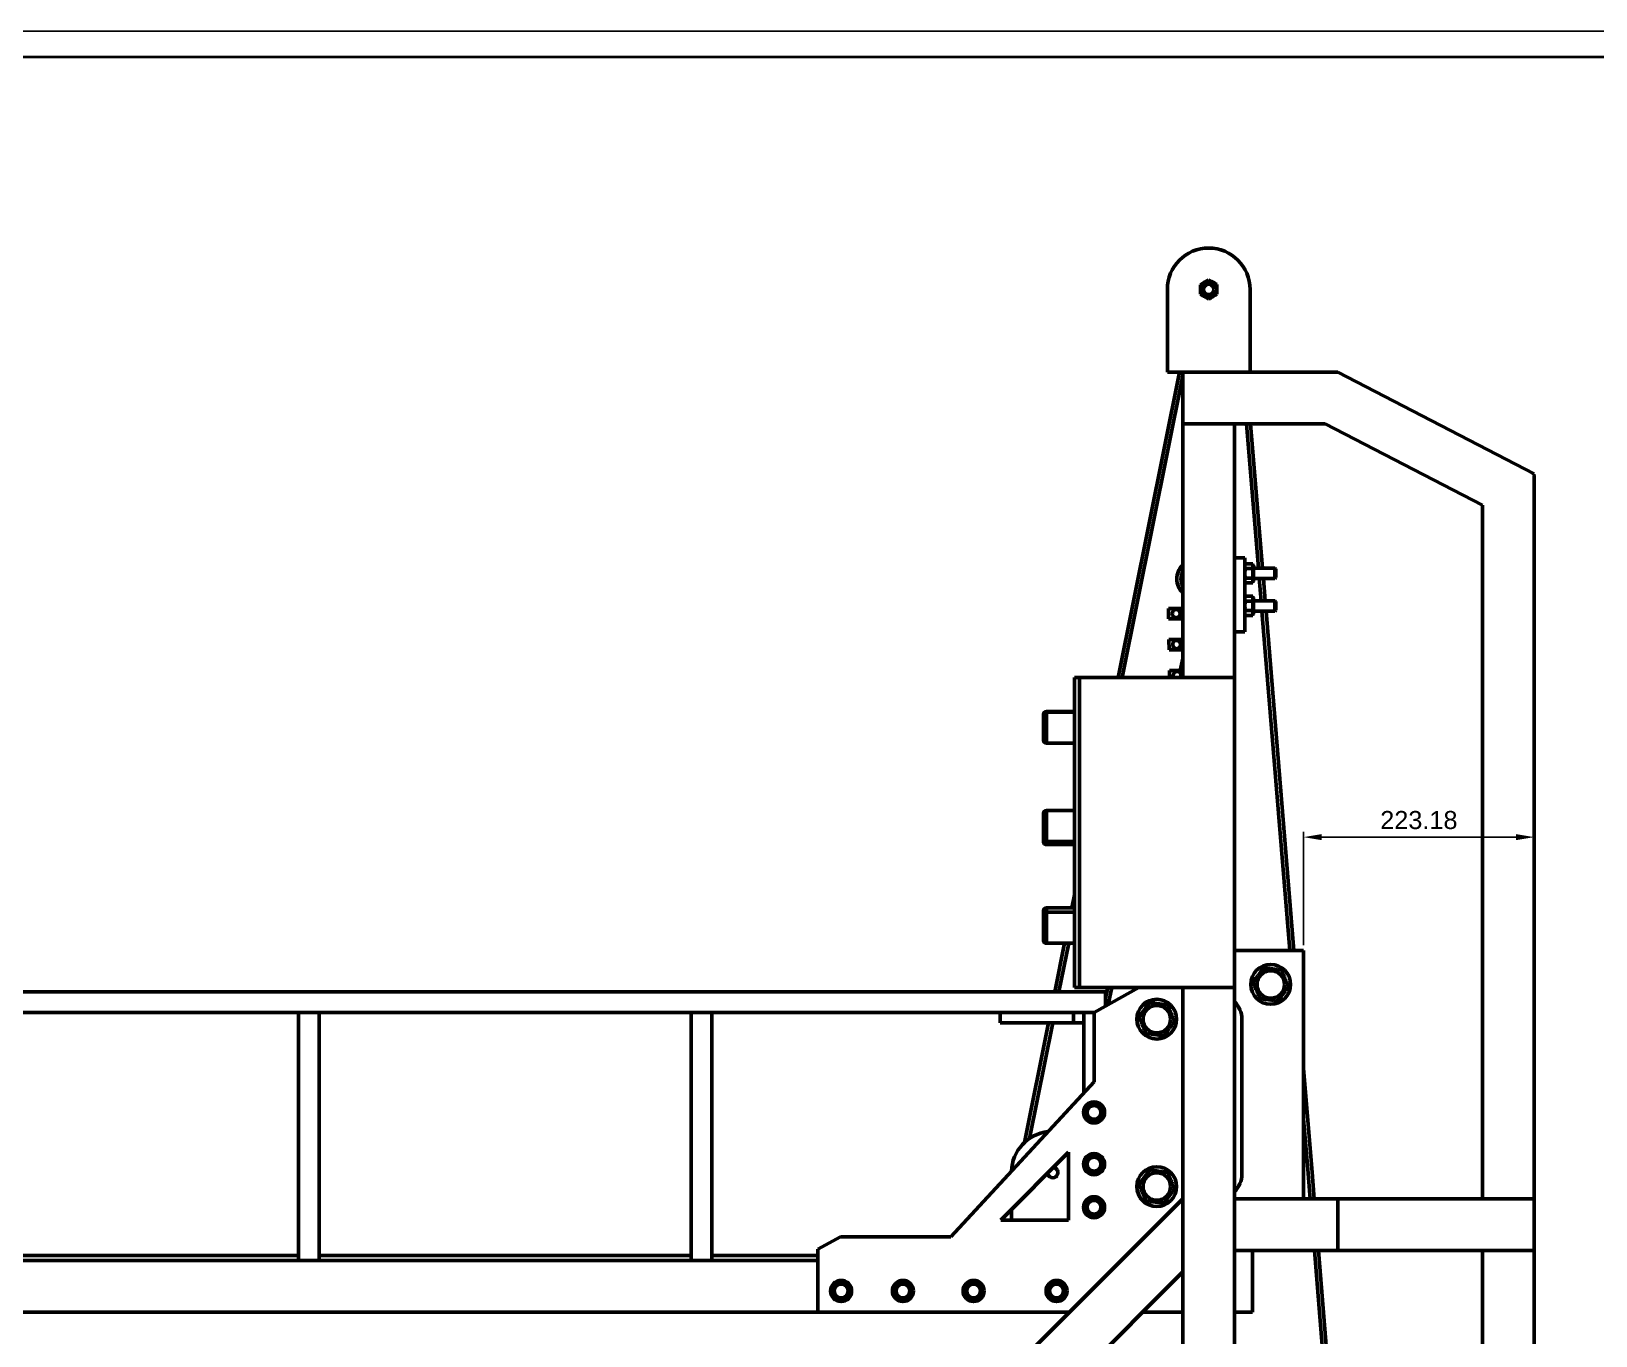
# Model space of a CAD drawing. Header units: millimetres. Extents: x 2779 to 3968, y 1146 to 2140.
# Drawn here: x 3081.4 to 3384.2, y 1888.1 to 2140.5 of the extents above; entities that cross this region are included whole.
import ezdxf

# ---------------------------------------------------------------- set-up
doc = ezdxf.new("R2010")
doc.units = ezdxf.units.MM
for name, color, linetype, lineweight in [('KHUNG MANH', 2, 'Continuous', 35), ('Net Dam', 7, 'Continuous', 50), ('Net Nhat', 2, 'Continuous', 25)]:
    doc.layers.add(name, color=color, linetype=linetype, lineweight=lineweight)
doc.styles.get("Standard").update_dxf_attribs({"font": 'arial.ttf'})
doc.dimstyles.new('AM_ISO', dxfattribs={"dimtxt": 3.5, "dimasz": 3.5, "dimexe": 1, "dimexo": 1, "dimgap": 1.5, "dimtad": 1, "dimdsep": 46, "dimtxsty": 'Standard', "dimcen": 0, "dimclrd": 256, "dimclre": 256, "dimclrt": 2, "dimadec": 0, "dimazin": 2, "dimtp": 0.1, "dimtm": 0.1, "dimtfac": 0.71, "dimtdec": 3, "dimtmove": 0, "dimatfit": 3, "dimfxl": 1, "dimlwd": -1, "dimlwe": -1, "dimarcsym": 1})

# ---------------------------------------------------------------- blocks, each defined once
blk = doc.blocks.new('*D8')
at = {"layer": 'Defpoints', "color": 0, "transparency": 16777216}
for p in [(3372.26, 1984.54), (3327.62, 1962.61), (3372.26, 1962.61)]:
    blk.add_point(p, dxfattribs=at)
at = {"layer": 'Net Nhat', "linetype": 'ByBlock', "transparency": 16777216}
for p, q in [((3327.62, 1963.61), (3327.62, 1985.54)), ((3331.12, 1984.54), (3368.76, 1984.54)), ((3372.26, 1963.61), (3372.26, 1985.54))]:
    blk.add_line(p, q, dxfattribs=at)
at = {"layer": 'Net Nhat', "transparency": 16777216}
for points in [[(3331.12, 1985.12), (3331.12, 1983.96), (3327.62, 1984.54)], [(3368.76, 1985.12), (3368.76, 1983.96), (3372.26, 1984.54)]]:
    blk.add_solid(points, dxfattribs=at)
at = {"layer": 'Net Nhat', "color": 2, "transparency": 16777216, "insert": (3349.94, 1987.83), "char_height": 3.5, "attachment_point": 5}
blk.add_mtext('223.18', dxfattribs=at)

msp = doc.modelspace()

# ---------------------------------------------------------------- linework, layer by layer
msp.add_lwpolyline([(2778.5945, 1299.4897), (3967.5945, 1299.4897), (3967.5945, 2140.4897), (2778.5945, 2140.4897)], close=True)
at = {"layer": 'KHUNG MANH'}
msp.add_lwpolyline([(2783.5945, 1304.4897), (3962.5945, 1304.4897), (3962.5945, 2135.4897), (2783.5945, 2135.4897)], close=True, dxfattribs=at)
at = {"layer": 'Net Dam'}
for p, q in [((3301.2586, 2074.5399), (3301.2586, 2090.5399)), ((3317.2587, 2090.5399), (3317.2587, 2074.5399)), ((3303.596, 2074.5399), (3291.711, 2015.4174)), ((3304.2587, 2074.5399), (3301.2586, 2074.5399)), ((3314.2587, 2074.5399), (3304.2587, 2074.5399)), ((3304.2587, 2074.5399), (3304.2587, 2064.5398)), ((3304.2587, 2074.5399), (3304.2587, 2015.4174)), ((3314.2587, 2074.5399), (3334.2587, 2074.5399)), ((3334.2587, 2074.5399), (3372.2587, 2054.8462)), ((3292.511, 2015.4174), (3304.2587, 2073.8571)), ((3304.2587, 2064.5398), (3314.2587, 2064.5398)), ((3314.2587, 2064.5398), (3331.8214, 2064.5398)), ((3314.2587, 2064.5398), (3314.2587, 2015.4174)), ((3316.5825, 2064.5398), (3318.8756, 2036.6001)), ((3319.6756, 2036.6001), (3317.3825, 2064.5398)), ((3331.8214, 2064.5398), (3362.2587, 2048.7656)), ((3372.0999, 2054.5399), (3372.2587, 2054.8462)), ((3372.0999, 2054.5399), (3372.2587, 2054.5399)), ((3372.2587, 2054.5399), (3372.2587, 1914.5399)), ((3362.2587, 2048.7656), (3362.2587, 1914.5399)), ((3304.2587, 2037.9701), (3304.2385, 2037.833)), ((3304.2587, 2037.833), (3304.2385, 2037.833)), ((3304.2385, 2037.833), (3304.2587, 2037.6957)), ((3314.2587, 2038.6043), (3316.2587, 2038.6043)), ((3316.2587, 2024.2848), (3316.2587, 2038.6043)), ((3316.4016, 2037.4477), (3316.2587, 2037.2002)), ((3317.8187, 2037.4477), (3316.4016, 2037.4477)), ((3317.8187, 2036.5239), (3316.4016, 2036.5239)), ((3317.8187, 2036.9858), (3317.8187, 2037.4477)), ((3317.9386, 2037.2002), (3317.8187, 2037.2002)), ((3317.8187, 2036.5239), (3317.8187, 2036.9858)), ((3317.8187, 2036.5239), (3317.8187, 2035.6001)), ((3317.8187, 2035.6001), (3317.8187, 2034.6764)), ((3317.9386, 2034.0001), (3317.9386, 2037.2002)), ((3322.093, 2036.6001), (3317.9386, 2036.6001)), ((3322.2587, 2036.4346), (3322.093, 2036.6001)), ((3322.093, 2035.6001), (3322.093, 2036.6001)), ((3322.093, 2034.6002), (3322.093, 2035.6001)), ((3322.093, 2034.6002), (3322.2587, 2034.7658)), ((3322.2587, 2035.6001), (3322.2587, 2036.4346)), ((3322.2587, 2034.7658), (3322.2587, 2035.6001)), ((3316.2587, 2034.0001), (3316.4016, 2033.7527)), ((3317.8187, 2034.6764), (3316.4016, 2034.6764)), ((3317.8187, 2033.7527), (3316.4016, 2033.7527)), ((3317.8187, 2034.2145), (3317.8187, 2034.6764)), ((3317.8187, 2033.7527), (3317.8187, 2034.2145)), ((3317.8187, 2034.0001), (3317.9386, 2034.0001)), ((3317.9386, 2034.6002), (3322.093, 2034.6002)), ((3319.0398, 2034.6002), (3319.393, 2030.2965)), ((3320.1929, 2030.2965), (3319.8398, 2034.6002)), ((3304.2587, 2028.8179), (3301.4653, 2028.7691)), ((3301.496, 2026.7693), (3301.4653, 2028.7691)), ((3316.4016, 2031.144), (3316.2587, 2030.8965)), ((3317.8187, 2031.144), (3316.4016, 2031.144)), ((3317.8187, 2030.2203), (3316.4016, 2030.2203)), ((3317.8187, 2030.6821), (3317.8187, 2031.144)), ((3317.9386, 2030.8965), (3317.8187, 2030.8965)), ((3317.8187, 2030.2203), (3317.8187, 2030.6821)), ((3317.8187, 2030.2203), (3317.8187, 2029.2964)), ((3317.8187, 2029.2964), (3317.8187, 2028.3727)), ((3317.9386, 2027.6965), (3317.9386, 2030.8965)), ((3322.093, 2030.2965), (3317.9386, 2030.2965)), ((3322.2587, 2030.1309), (3322.093, 2030.2965)), ((3322.093, 2029.2964), (3322.093, 2030.2965)), ((3322.093, 2028.2965), (3322.093, 2029.2964)), ((3322.2587, 2029.2964), (3322.2587, 2030.1309)), ((3322.2587, 2028.4621), (3322.2587, 2029.2964)), ((3304.2587, 2026.8176), (3301.496, 2026.7693)), ((3301.496, 2026.7693), (3302.7378, 2026.7693)), ((3302.7378, 2026.7693), (3304.2587, 2026.786)), ((3304.1027, 2028.5945), (3302.9654, 2028.5945)), ((3302.9654, 2026.9945), (3304.1027, 2026.9945)), ((3304.2587, 2028.5771), (3304.0904, 2028.5944)), ((3316.2587, 2027.6965), (3316.4016, 2027.449)), ((3317.8187, 2028.3727), (3316.4016, 2028.3727)), ((3317.8187, 2027.449), (3316.4016, 2027.449)), ((3317.8187, 2027.9108), (3317.8187, 2028.3727)), ((3317.8187, 2027.449), (3317.8187, 2027.9108)), ((3317.8187, 2027.6965), (3317.9386, 2027.6965)), ((3317.9386, 2028.2965), (3322.093, 2028.2965)), ((3319.5571, 2028.2965), (3324.9483, 1962.608)), ((3325.7483, 1962.608), (3320.3571, 2028.2965)), ((3322.093, 2028.2965), (3322.2587, 2028.4621)), ((3304.2587, 2022.8171), (3301.5575, 2022.7698)), ((3301.5883, 2020.7701), (3301.5575, 2022.7698)), ((3314.2587, 2024.2848), (3316.2587, 2024.2848)), ((3304.2587, 2020.8168), (3301.5883, 2020.7701)), ((3301.5883, 2020.7701), (3302.8301, 2020.7701)), ((3302.8301, 2020.7701), (3304.2587, 2020.7857)), ((3304.195, 2022.5953), (3303.0577, 2022.5953)), ((3303.0577, 2020.9954), (3304.195, 2020.9954)), ((3304.2587, 2022.5925), (3304.1827, 2022.5952)), ((3304.195, 2020.9954), (3304.2587, 2020.9982)), ((3304.2587, 2016.8163), (3301.6498, 2016.7706)), ((3301.6706, 2015.4174), (3301.6498, 2016.7706)), ((3304.2587, 2016.5962), (3303.15, 2016.5962)), ((3304.2587, 2019.0832), (3303.7396, 2016.8072)), ((3283.2587, 1955.4175), (3283.2587, 2015.4174)), ((3283.2587, 2015.4174), (3284.2587, 2015.4174)), ((3284.2587, 1955.4175), (3284.2587, 2015.4174)), ((3284.2587, 2015.4174), (3314.2587, 2015.4174)), ((3314.2587, 1955.4175), (3314.2587, 2015.4174)), ((3277.2587, 2008.1276), (3277.2587, 2008.2616)), ((3277.2587, 2003.3277), (3277.2587, 2008.1276)), ((3283.2587, 2008.8617), (3277.8587, 2008.8617)), ((3277.8587, 2008.8617), (3277.8587, 2008.7277)), ((3283.2587, 2008.7277), (3277.8587, 2008.7277)), ((3277.8587, 2008.7277), (3277.8587, 2002.7276)), ((3277.8587, 2002.7276), (3283.2587, 2002.7276)), ((3283.2587, 1989.7004), (3277.8587, 1989.7004)), ((3277.8587, 1989.7004), (3277.8587, 1983.7004)), ((3277.2587, 1984.3004), (3277.2587, 1989.1004)), ((3277.2587, 1983.688), (3277.2587, 1984.3004)), ((3277.8587, 1983.7004), (3283.2587, 1983.7004)), ((3277.8587, 1983.7004), (3277.8587, 1983.0881)), ((3277.8587, 1983.0881), (3283.2587, 1983.0881)), ((3283.2587, 1973.3704), (3282.756, 1970.8701)), ((3277.2587, 1969.4016), (3277.2587, 1970.2701)), ((3277.2587, 1964.6016), (3277.2587, 1969.4016)), ((3283.2587, 1970.8701), (3277.8587, 1970.8701)), ((3277.8587, 1970.8701), (3277.8587, 1970.0016)), ((3283.2587, 1970.0016), (3277.8587, 1970.0016)), ((3277.8587, 1970.0016), (3277.8587, 1964.0016)), ((3277.8587, 1964.0016), (3283.2587, 1964.0016)), ((3281.3753, 1964.0016), (3279.487, 1954.608)), ((3280.287, 1954.608), (3282.1753, 1964.0016)), ((3327.6232, 1962.608), (3314.2587, 1962.608)), ((3327.6232, 1914.5399), (3327.6232, 1962.608)), ((3028.8716, 1954.608), (3289.2716, 1954.608)), ((3283.2587, 1955.4175), (3284.2587, 1955.4175)), ((3284.2587, 1955.4175), (3314.2587, 1955.4175)), ((3295.7512, 1955.4175), (3287.0716, 1950.5749)), ((3289.7384, 1955.4175), (3289.2716, 1953.3709)), ((3289.2716, 1954.608), (3289.2716, 1951.8024)), ((3289.7784, 1952.0851), (3290.5384, 1955.4175)), ((3304.2587, 1955.4175), (3304.2587, 1724.5399)), ((3314.2587, 1955.4175), (3314.2587, 1724.5399)), ((3030.549, 1950.608), (3287.131, 1950.608)), ((3133.0716, 1950.608), (3133.0716, 1902.608)), ((3133.0716, 1950.608), (3137.0716, 1950.608)), ((3137.0716, 1950.608), (3137.0716, 1902.608)), ((3209.0716, 1950.608), (3209.0716, 1902.608)), ((3209.0716, 1950.608), (3213.0716, 1950.608)), ((3213.0716, 1950.608), (3213.0716, 1902.608)), ((3268.8716, 1948.6081), (3268.8716, 1950.608)), ((3283.0716, 1950.608), (3283.0716, 1948.6081)), ((3285.0716, 1950.608), (3285.0716, 1935.0494)), ((3285.0716, 1950.608), (3287.131, 1950.608)), ((3287.0716, 1950.5749), (3287.0716, 1937.2139)), ((3283.0716, 1948.6081), (3268.8716, 1948.6081)), ((3278.2809, 1948.6081), (3273.6197, 1925.4204)), ((3274.5771, 1926.2038), (3279.0809, 1948.6081)), ((3283.0716, 1948.6081), (3285.0716, 1948.6081)), ((3315.6794, 1919.3141), (3315.6794, 1949.3142)), ((3287.0716, 1937.2139), (3259.3517, 1907.2139)), ((3282.1584, 1923.5904), (3269.0092, 1910.4412)), ((3282.1584, 1910.4412), (3282.1584, 1923.5904)), ((3304.2587, 1914.5521), (3104.2465, 1714.5399)), ((3314.2587, 1914.5399), (3334.2587, 1914.5399)), ((3372.2781, 1914.5399), (3334.2587, 1914.5399)), ((3334.2587, 1914.5399), (3334.2587, 1904.5399)), ((3372.2781, 1914.5399), (3372.2781, 1904.5399)), ((3271.0716, 1912.5036), (3271.0716, 1910.4412)), ((3269.0092, 1910.4412), (3282.1584, 1910.4412)), ((3237.9805, 1907.2139), (3233.6232, 1904.7829)), ((3233.6232, 1904.7829), (3233.6232, 1892.608)), ((3259.3517, 1907.2139), (3237.9805, 1907.2139)), ((3314.2587, 1904.5399), (3334.2587, 1904.5399)), ((3317.7107, 1892.608), (3317.7107, 1904.5399)), ((3329.7141, 1904.5399), (3340.7179, 1770.4651)), ((3341.5152, 1770.4974), (3330.5141, 1904.5399)), ((3372.2781, 1904.5399), (3334.2587, 1904.5399)), ((3362.2587, 1904.5399), (3362.2587, 1751.5792)), ((3372.2587, 1904.5399), (3372.2587, 1714.5399)), ((2929.0716, 1902.608), (3233.6232, 1902.608)), ((3061.0716, 1903.608), (3133.0716, 1903.608)), ((3133.0716, 1902.608), (3137.0716, 1902.608)), ((3137.0716, 1903.608), (3209.0716, 1903.608)), ((3209.0716, 1902.608), (3213.0716, 1902.608)), ((3213.0716, 1903.608), (3233.6232, 1903.608)), ((3304.2587, 1900.41), (3128.3886, 1724.5399)), ((2929.0716, 1892.608), (3233.6232, 1892.608)), ((3233.6232, 1892.608), (3282.3146, 1892.608)), ((3296.4567, 1892.608), (3304.2587, 1892.608)), ((3314.2587, 1892.608), (3317.7107, 1892.608))]:
    msp.add_line(p, q, dxfattribs=at)
at = {"layer": 'Net Dam', "flags": 128}
for points in [[(3302.9654, 2026.9945), (3303.1865, 2027.0301), (3303.388, 2027.1335), (3303.5519, 2027.2957), (3303.6638, 2027.5023), (3303.7135, 2027.7348), (3303.6968, 2027.9725), (3303.6151, 2028.1946), (3303.4757, 2028.381), (3303.2909, 2028.5153), (3303.0773, 2028.5856), (3302.8537, 2028.5856), (3302.6399, 2028.5153), (3302.4552, 2028.381), (3302.3158, 2028.1946), (3302.2341, 2027.9725), (3302.2174, 2027.7348), (3302.2672, 2027.5023), (3302.379, 2027.2957), (3302.5429, 2027.1335), (3302.7443, 2027.0301), (3302.9654, 2026.9945)], [(3304.1027, 2026.9945), (3304.2267, 2027.0055), (3304.2587, 2027.012)], [(3303.0577, 2020.9954), (3303.2788, 2021.0308), (3303.4803, 2021.1343), (3303.6442, 2021.2965), (3303.756, 2021.5031), (3303.8058, 2021.7355), (3303.7891, 2021.9734), (3303.7074, 2022.1954), (3303.568, 2022.3818), (3303.3832, 2022.5161), (3303.1695, 2022.5864), (3302.9459, 2022.5864), (3302.7323, 2022.5161), (3302.5475, 2022.3818), (3302.4081, 2022.1954), (3302.3264, 2021.9734), (3302.3097, 2021.7355), (3302.3594, 2021.5031), (3302.4712, 2021.2965), (3302.6351, 2021.1343), (3302.8366, 2021.0308), (3303.0577, 2020.9954)], [(3303.8108, 2015.4174), (3303.8483, 2015.5039), (3303.898, 2015.7363), (3303.8813, 2015.9742), (3303.7997, 2016.1962), (3303.6602, 2016.3826), (3303.4755, 2016.5169), (3303.2618, 2016.5872), (3303.0382, 2016.5872), (3302.8245, 2016.5169), (3302.6398, 2016.3826), (3302.5003, 2016.1962), (3302.4186, 2015.9742), (3302.402, 2015.7363), (3302.4517, 2015.5039), (3302.4892, 2015.4174)], [(3329.6934, 1914.5399), (3329.2708, 1919.6884), (3327.6232, 1939.7636)], [(3327.6232, 1930.0161), (3328.3606, 1921.0306), (3328.8934, 1914.5399)]]:
    msp.add_lwpolyline(points, dxfattribs=at)
at = {"layer": 'Net Dam'}
for centre, radius in [((3309.2587, 2090.5399), 1), ((3321.2661, 1956.0445), 3.85), ((3321.2661, 1956.0445), 2.6531), ((3299.2083, 1949.3141), 3.85), ((3299.2083, 1949.3141), 2.6531), ((3287.0716, 1931.2747), 2.0384), ((3287.0716, 1931.2747), 1.3391), ((3287.0716, 1921.2514), 2.0384), ((3287.0716, 1921.2514), 1.3391), ((3299.2083, 1916.9141), 3.85), ((3299.2083, 1916.9141), 2.6531), ((3287.0716, 1912.9127), 2.0384), ((3287.0716, 1912.9127), 1.3391), ((3238.1229, 1896.7099), 2.0384), ((3250.0838, 1896.7099), 2.0384), ((3263.7616, 1896.7099), 2.0384), ((3279.8194, 1896.7099), 2.0384), ((3238.1229, 1896.7099), 1.3391), ((3250.0838, 1896.7099), 1.3391), ((3263.7616, 1896.7099), 1.3391), ((3279.8194, 1896.7099), 1.3391)]:
    msp.add_circle(centre, radius, dxfattribs=at)
for centre, radius, start, end in [((3309.2587, 2090.5399), 8, 0, 180), ((3309.2587, 2090.5399), 1.6, 120.369032, 180.369032), ((3309.2587, 2090.5399), 1.6, 180.369032, 240.369032), ((3309.2587, 2090.5399), 1.6, 60.369032, 120.369032), ((3309.2587, 2090.5399), 1.6, 0.369032, 60.369032), ((3309.2587, 2090.5399), 1.6, 300.369032, 0.369032), ((3309.2587, 2090.5399), 1.6, 240.369032, 300.369032), ((3306.6879, 2034.4985), 3.6, 132.437573, 227.562427), ((3305.9351, 2035.037), 2.711, 128.197492, 163.122051), ((3306.6879, 2034.4985), 2.8, 150.178931, 209.821069), ((3306.749, 2034.9831), 2.6518, 159.899783, 200.100217), ((3277.8587, 2008.2616), 0.6, 90, 180), ((3277.8587, 2008.1277), 0.6, 90, 180), ((3277.8587, 2003.3277), 0.6, 180, 270), ((3277.8587, 1989.1004), 0.6, 90, 180), ((3277.8587, 1984.3004), 0.6, 180, 270), ((3277.8587, 1983.688), 0.6, 180, 270), ((3277.8587, 1970.2701), 0.6, 90, 180), ((3277.8587, 1969.4016), 0.6, 90, 180), ((3277.8587, 1964.6016), 0.6, 180, 270), ((3310.9525, 1949.3141), 4.7269, 0, 45.618775), ((3279.0716, 1919.608), 8, 96.642858, 177.881346), ((3279.0716, 1919.608), 1, 185.707471, 31.326091), ((3279.0716, 1919.608), 1, 31.326091, 84.292529), ((3310.9525, 1919.3141), 4.7269, 314.381225, 0)]:
    msp.add_arc(centre, radius, start, end, dxfattribs=at)
for points, knots in [([(3308.4498, 2091.9203), (3308.4687, 2091.9314), (3308.6116, 2092.0154), (3308.8815, 2092.1733), (3309.1243, 2092.3156), (3309.2468, 2092.3873)], [0, 0, 0, 0, 0.07010427, 0.53079655, 1, 1, 1, 1]), ([(3309.2468, 2092.3873), (3309.3772, 2092.3132), (3309.6404, 2092.1635), (3309.9124, 2092.0087), (3310.0497, 2091.9306)], [0, 0, 0, 0, 0.49544818, 1, 1, 1, 1]), ([(3307.6527, 2091.4533), (3307.7822, 2091.5291), (3308.0434, 2091.6822), (3308.3135, 2091.8405), (3308.4498, 2091.9203)], [0, 0, 0, 0, 0.49544119, 1, 1, 1, 1]), ([(3307.6587, 2090.5296), (3307.6582, 2090.6136), (3307.6561, 2090.9262), (3307.6542, 2091.2307), (3307.6527, 2091.4533)], [0, 0, 0, 0, 0.26863414, 1, 1, 1, 1]), ([(3307.6647, 2089.6058), (3307.6642, 2089.6834), (3307.6622, 2089.9845), (3307.6602, 2090.2973), (3307.6587, 2090.5296)], [0, 0, 0, 0, 0.25758235, 1, 1, 1, 1]), ([(3308.4676, 2089.1491), (3308.4486, 2089.1599), (3308.3044, 2089.2418), (3308.0327, 2089.3965), (3307.7881, 2089.5356), (3307.6647, 2089.6058)], [0, 0, 0, 0, 0.07008598, 0.53078403, 1, 1, 1, 1]), ([(3310.0497, 2091.9306), (3310.0688, 2091.9198), (3310.213, 2091.838), (3310.4846, 2091.6832), (3310.7293, 2091.5441), (3310.8527, 2091.4739)], [0, 0, 0, 0, 0.07008296, 0.53076117, 1, 1, 1, 1]), ([(3310.8646, 2089.6264), (3310.7351, 2089.5506), (3310.4739, 2089.3975), (3310.2038, 2089.2393), (3310.0676, 2089.1594)], [0, 0, 0, 0, 0.49546286, 1, 1, 1, 1]), ([(3310.8586, 2090.5502), (3310.8581, 2090.6342), (3310.8561, 2090.9468), (3310.8541, 2091.2513), (3310.8527, 2091.4739)], [0, 0, 0, 0, 0.26863423, 1, 1, 1, 1]), ([(3310.8646, 2089.6264), (3310.8641, 2089.704), (3310.8622, 2090.0051), (3310.8601, 2090.3179), (3310.8586, 2090.5502)], [0, 0, 0, 0, 0.25758203, 1, 1, 1, 1]), ([(3309.2706, 2088.6924), (3309.1402, 2088.7666), (3308.8769, 2088.9163), (3308.6049, 2089.071), (3308.4676, 2089.1491)], [0, 0, 0, 0, 0.49544818, 1, 1, 1, 1]), ([(3310.0676, 2089.1594), (3310.0487, 2089.1484), (3309.9056, 2089.0646), (3309.6359, 2088.9065), (3309.3931, 2088.7642), (3309.2706, 2088.6924)], [0, 0, 0, 0, 0.0700937, 0.5307664, 1, 1, 1, 1]), ([(3316.4016, 2037.4477), (3316.3616, 2037.3727), (3316.281, 2037.2213), (3316.2662, 2037.0648), (3316.2587, 2036.9858)], [0, 0, 0, 0, 0.49551132, 1, 1, 1, 1]), ([(3316.2587, 2036.9858), (3316.2588, 2036.9749), (3316.2601, 2036.8921), (3316.2914, 2036.7356), (3316.3646, 2036.5949), (3316.4016, 2036.5239)], [0, 0, 0, 0, 0.07010878, 0.53078469, 1, 1, 1, 1]), ([(3316.2587, 2035.6001), (3316.2608, 2035.6841), (3316.2687, 2035.9968), (3316.3454, 2036.3013), (3316.4016, 2036.5239)], [0, 0, 0, 0, 0.26861314, 1, 1, 1, 1]), ([(3316.4016, 2034.6764), (3316.38, 2034.754), (3316.2962, 2035.0551), (3316.2747, 2035.3679), (3316.2587, 2035.6001)], [0, 0, 0, 0, 0.25759191, 1, 1, 1, 1]), ([(3316.4016, 2034.6764), (3316.3616, 2034.6014), (3316.281, 2034.45), (3316.2662, 2034.2935), (3316.2587, 2034.2145)], [0, 0, 0, 0, 0.4954678, 1, 1, 1, 1]), ([(3316.2587, 2034.2145), (3316.2588, 2034.2036), (3316.2601, 2034.1207), (3316.2914, 2033.9644), (3316.3646, 2033.8237), (3316.4016, 2033.7527)], [0, 0, 0, 0, 0.07002682, 0.53074334, 1, 1, 1, 1]), ([(3316.4016, 2031.144), (3316.3616, 2031.069), (3316.281, 2030.9176), (3316.2662, 2030.7611), (3316.2587, 2030.6821)], [0, 0, 0, 0, 0.49551132, 1, 1, 1, 1]), ([(3316.2587, 2030.6821), (3316.2588, 2030.6712), (3316.2601, 2030.5882), (3316.2914, 2030.432), (3316.3646, 2030.2913), (3316.4016, 2030.2203)], [0, 0, 0, 0, 0.07015962, 0.5307848, 1, 1, 1, 1]), ([(3316.2587, 2029.2964), (3316.2608, 2029.3804), (3316.2687, 2029.6931), (3316.3454, 2029.9976), (3316.4016, 2030.2203)], [0, 0, 0, 0, 0.26861314, 1, 1, 1, 1]), ([(3316.4016, 2028.3727), (3316.38, 2028.4503), (3316.2962, 2028.7514), (3316.2747, 2029.0642), (3316.2587, 2029.2964)], [0, 0, 0, 0, 0.25759191, 1, 1, 1, 1]), ([(3316.4016, 2028.3727), (3316.3616, 2028.2977), (3316.281, 2028.1463), (3316.2662, 2027.9898), (3316.2587, 2027.9108)], [0, 0, 0, 0, 0.4954678, 1, 1, 1, 1]), ([(3316.2587, 2027.9108), (3316.2588, 2027.8999), (3316.2601, 2027.8168), (3316.2914, 2027.6608), (3316.3646, 2027.52), (3316.4016, 2027.449)], [0, 0, 0, 0, 0.07007772, 0.53074347, 1, 1, 1, 1]), ([(3319.9186, 1959.2358), (3319.7489, 1959.0115), (3319.4064, 1958.5587), (3319.0523, 1958.0907), (3318.8736, 1957.8545)], [0, 0, 0, 0, 0.49544378, 1, 1, 1, 1]), ([(3321.6374, 1959.0215), (3321.5966, 1959.0266), (3321.2881, 1959.0648), (3320.7064, 1959.1377), (3320.1828, 1959.2029), (3319.9186, 1959.2358)], [0, 0, 0, 0, 0.07010492, 0.53079838, 1, 1, 1, 1]), ([(3318.8736, 1957.8545), (3318.8489, 1957.8218), (3318.6613, 1957.5738), (3318.3076, 1957.1063), (3317.9893, 1956.6855), (3317.8286, 1956.4732)], [0, 0, 0, 0, 0.070083236, 0.530806488, 1, 1, 1, 1]), ([(3318.5024, 1954.8776), (3318.4412, 1955.0225), (3318.2971, 1955.3639), (3318.0709, 1955.8995), (3317.9097, 1956.2813), (3317.8286, 1956.4732)], [0, 0, 0, 0, 0.26841228, 0.63238454, 1, 1, 1, 1]), ([(3323.3561, 1958.8071), (3323.077, 1958.8419), (3322.5136, 1958.9122), (3321.9312, 1958.9849), (3321.6374, 1959.0215)], [0, 0, 0, 0, 0.49545992, 1, 1, 1, 1]), ([(3324.0299, 1957.2115), (3323.9687, 1957.3564), (3323.8245, 1957.6978), (3323.5984, 1958.2335), (3323.4371, 1958.6153), (3323.3561, 1958.8071)], [0, 0, 0, 0, 0.26839402, 0.63237536, 1, 1, 1, 1]), ([(3324.7036, 1955.6159), (3324.647, 1955.7499), (3324.5092, 1956.0761), (3324.2844, 1956.6087), (3324.115, 1957.0098), (3324.0299, 1957.2115)], [0, 0, 0, 0, 0.25723693, 0.62638965, 1, 1, 1, 1]), ([(3319.1762, 1953.2819), (3319.1196, 1953.4159), (3318.9818, 1953.7422), (3318.7569, 1954.2747), (3318.5876, 1954.6758), (3318.5024, 1954.8776)], [0, 0, 0, 0, 0.25724326, 0.62638046, 1, 1, 1, 1]), ([(3319.1762, 1953.2819), (3319.4553, 1953.2471), (3320.0187, 1953.1769), (3320.6011, 1953.1042), (3320.8949, 1953.0676)], [0, 0, 0, 0, 0.49546158, 1, 1, 1, 1]), ([(3320.8949, 1953.0676), (3320.9356, 1953.0625), (3321.2442, 1953.024), (3321.8259, 1952.9516), (3322.3495, 1952.8862), (3322.6137, 1952.8533)], [0, 0, 0, 0, 0.07011139, 0.53079665, 1, 1, 1, 1]), ([(3322.6137, 1952.8533), (3322.7833, 1953.0776), (3323.1258, 1953.5304), (3323.48, 1953.9984), (3323.6586, 1954.2346)], [0, 0, 0, 0, 0.49546511, 1, 1, 1, 1]), ([(3323.6586, 1954.2346), (3323.6834, 1954.2673), (3323.8709, 1954.5153), (3324.2247, 1954.9827), (3324.543, 1955.4035), (3324.7036, 1955.6159)], [0, 0, 0, 0, 0.07010487, 0.53080654, 1, 1, 1, 1]), ([(3296.8158, 1951.1241), (3296.791, 1951.0914), (3296.6035, 1950.8434), (3296.2497, 1950.3759), (3295.9314, 1949.9551), (3295.7708, 1949.7428)], [0, 0, 0, 0, 0.070083236, 0.530806488, 1, 1, 1, 1]), ([(3297.8608, 1952.5054), (3297.6911, 1952.2811), (3297.3485, 1951.8283), (3296.9944, 1951.3602), (3296.8158, 1951.1241)], [0, 0, 0, 0, 0.49544378, 1, 1, 1, 1]), ([(3299.5795, 1952.2911), (3299.5388, 1952.2962), (3299.2302, 1952.3344), (3298.6485, 1952.4073), (3298.1249, 1952.4725), (3297.8608, 1952.5054)], [0, 0, 0, 0, 0.07010492, 0.53079838, 1, 1, 1, 1]), ([(3301.2982, 1952.0767), (3301.0191, 1952.1115), (3300.4557, 1952.1818), (3299.8733, 1952.2544), (3299.5795, 1952.2911)], [0, 0, 0, 0, 0.49545992, 1, 1, 1, 1]), ([(3301.972, 1950.4811), (3301.9108, 1950.626), (3301.7667, 1950.9674), (3301.5405, 1951.503), (3301.3792, 1951.8849), (3301.2982, 1952.0767)], [0, 0, 0, 0, 0.26839402, 0.63237536, 1, 1, 1, 1]), ([(3302.6458, 1948.8854), (3302.5892, 1949.0194), (3302.4514, 1949.3457), (3302.2265, 1949.8783), (3302.0572, 1950.2794), (3301.972, 1950.4811)], [0, 0, 0, 0, 0.25723693, 0.62638965, 1, 1, 1, 1]), ([(3296.4445, 1948.1472), (3296.3834, 1948.2921), (3296.2392, 1948.6335), (3296.013, 1949.1691), (3295.8518, 1949.5509), (3295.7708, 1949.7428)], [0, 0, 0, 0, 0.26841228, 0.63238454, 1, 1, 1, 1]), ([(3297.1183, 1946.5515), (3297.0617, 1946.6855), (3296.9239, 1947.0118), (3296.6991, 1947.5443), (3296.5297, 1947.9454), (3296.4445, 1948.1472)], [0, 0, 0, 0, 0.25724326, 0.62638046, 1, 1, 1, 1]), ([(3300.5558, 1946.1228), (3300.7255, 1946.3472), (3301.068, 1946.8), (3301.4221, 1947.268), (3301.6008, 1947.5041)], [0, 0, 0, 0, 0.49546511, 1, 1, 1, 1]), ([(3301.6008, 1947.5041), (3301.6255, 1947.5369), (3301.813, 1947.7849), (3302.1668, 1948.2523), (3302.4852, 1948.6731), (3302.6458, 1948.8854)], [0, 0, 0, 0, 0.07010487, 0.53080654, 1, 1, 1, 1]), ([(3297.1183, 1946.5515), (3297.3974, 1946.5167), (3297.9608, 1946.4465), (3298.5432, 1946.3738), (3298.837, 1946.3372)], [0, 0, 0, 0, 0.49546158, 1, 1, 1, 1]), ([(3298.837, 1946.3372), (3298.8778, 1946.3321), (3299.1863, 1946.2936), (3299.768, 1946.2211), (3300.2916, 1946.1558), (3300.5558, 1946.1228)], [0, 0, 0, 0, 0.07011139, 0.53079665, 1, 1, 1, 1]), ([(3286.2627, 1932.6551), (3286.2438, 1932.6441), (3286.1007, 1932.5603), (3285.831, 1932.4022), (3285.5882, 1932.2599), (3285.4657, 1932.1881)], [0, 0, 0, 0, 0.070093, 0.5307711, 1, 1, 1, 1]), ([(3285.4657, 1932.1881), (3285.4673, 1931.9487), (3285.4692, 1931.6439), (3285.4712, 1931.3314), (3285.4717, 1931.2644)], [0, 0, 0, 0, 0.78564887, 1, 1, 1, 1]), ([(3287.0597, 1933.1222), (3286.9303, 1933.0463), (3286.669, 1932.8932), (3286.399, 1932.735), (3286.2627, 1932.6551)], [0, 0, 0, 0, 0.49547133, 1, 1, 1, 1]), ([(3287.8627, 1932.6654), (3287.8436, 1932.6763), (3287.6996, 1932.7584), (3287.4277, 1932.9128), (3287.1831, 1933.052), (3287.0597, 1933.1222)], [0, 0, 0, 0, 0.07008966, 0.53075697, 1, 1, 1, 1]), ([(3288.6657, 1932.2087), (3288.5353, 1932.2829), (3288.2721, 1932.4326), (3288, 1932.5874), (3287.8627, 1932.6654)], [0, 0, 0, 0, 0.49544695, 1, 1, 1, 1]), ([(3288.6716, 1931.285), (3288.6711, 1931.352), (3288.6691, 1931.6645), (3288.6672, 1931.9693), (3288.6657, 1932.2087)], [0, 0, 0, 0, 0.2144019, 1, 1, 1, 1]), ([(3285.4717, 1931.2644), (3285.4733, 1931.0107), (3285.4753, 1930.698), (3285.4773, 1930.3974), (3285.4776, 1930.3407)], [0, 0, 0, 0, 0.81130044, 1, 1, 1, 1]), ([(3285.4776, 1930.3407), (3285.608, 1930.2665), (3285.8712, 1930.1168), (3286.1433, 1929.962), (3286.2806, 1929.884)], [0, 0, 0, 0, 0.49546878, 1, 1, 1, 1]), ([(3286.2806, 1929.884), (3286.2996, 1929.8731), (3286.4437, 1929.791), (3286.7155, 1929.6366), (3286.9601, 1929.4974), (3287.0835, 1929.4272)], [0, 0, 0, 0, 0.0700896, 0.53080048, 1, 1, 1, 1]), ([(3287.0835, 1929.4272), (3287.213, 1929.503), (3287.4742, 1929.6562), (3287.7443, 1929.8144), (3287.8806, 1929.8943)], [0, 0, 0, 0, 0.49544966, 1, 1, 1, 1]), ([(3287.8806, 1929.8943), (3287.8994, 1929.9053), (3288.0425, 1929.9891), (3288.3122, 1930.1472), (3288.555, 1930.2895), (3288.6775, 1930.3613)], [0, 0, 0, 0, 0.07005211, 0.53079369, 1, 1, 1, 1]), ([(3288.6775, 1930.3613), (3288.6772, 1930.418), (3288.6752, 1930.7186), (3288.6732, 1931.0313), (3288.6716, 1931.285)], [0, 0, 0, 0, 0.18869956, 1, 1, 1, 1]), ([(3287.0597, 1923.0989), (3286.9303, 1923.023), (3286.669, 1922.87), (3286.399, 1922.7117), (3286.2627, 1922.6318)], [0, 0, 0, 0, 0.49547133, 1, 1, 1, 1]), ([(3287.8627, 1922.6421), (3287.8436, 1922.653), (3287.6996, 1922.7351), (3287.4277, 1922.8895), (3287.1831, 1923.0287), (3287.0597, 1923.0989)], [0, 0, 0, 0, 0.07008966, 0.53075697, 1, 1, 1, 1]), ([(3286.2627, 1922.6318), (3286.2438, 1922.6208), (3286.1007, 1922.537), (3285.831, 1922.3789), (3285.5882, 1922.2366), (3285.4657, 1922.1648)], [0, 0, 0, 0, 0.070093, 0.5307711, 1, 1, 1, 1]), ([(3285.4657, 1922.1648), (3285.4673, 1921.9254), (3285.4692, 1921.6206), (3285.4712, 1921.3081), (3285.4717, 1921.2411)], [0, 0, 0, 0, 0.78564887, 1, 1, 1, 1]), ([(3285.4717, 1921.2411), (3285.4733, 1920.9874), (3285.4753, 1920.6747), (3285.4773, 1920.3741), (3285.4776, 1920.3174)], [0, 0, 0, 0, 0.81130044, 1, 1, 1, 1]), ([(3285.4776, 1920.3174), (3285.608, 1920.2432), (3285.8712, 1920.0935), (3286.1433, 1919.9387), (3286.2806, 1919.8607)], [0, 0, 0, 0, 0.49546878, 1, 1, 1, 1]), ([(3286.2806, 1919.8607), (3286.2996, 1919.8498), (3286.4437, 1919.7677), (3286.7155, 1919.6133), (3286.9601, 1919.4741), (3287.0835, 1919.4039)], [0, 0, 0, 0, 0.0700896, 0.53080048, 1, 1, 1, 1]), ([(3287.0835, 1919.4039), (3287.213, 1919.4798), (3287.4742, 1919.6329), (3287.7443, 1919.7911), (3287.8806, 1919.871)], [0, 0, 0, 0, 0.49544966, 1, 1, 1, 1]), ([(3288.6657, 1922.1854), (3288.5353, 1922.2596), (3288.2721, 1922.4093), (3288, 1922.5641), (3287.8627, 1922.6421)], [0, 0, 0, 0, 0.49544695, 1, 1, 1, 1]), ([(3287.8806, 1919.871), (3287.8994, 1919.882), (3288.0425, 1919.9658), (3288.3122, 1920.1239), (3288.555, 1920.2662), (3288.6775, 1920.338)], [0, 0, 0, 0, 0.07005211, 0.53079369, 1, 1, 1, 1]), ([(3288.6716, 1921.2617), (3288.6711, 1921.3287), (3288.6691, 1921.6412), (3288.6672, 1921.946), (3288.6657, 1922.1854)], [0, 0, 0, 0, 0.2144019, 1, 1, 1, 1]), ([(3288.6775, 1920.338), (3288.6772, 1920.3947), (3288.6752, 1920.6953), (3288.6732, 1921.008), (3288.6716, 1921.2617)], [0, 0, 0, 0, 0.18869956, 1, 1, 1, 1]), ([(3297.8608, 1920.1054), (3297.6911, 1919.8811), (3297.3485, 1919.4283), (3296.9944, 1918.9602), (3296.8158, 1918.7241)], [0, 0, 0, 0, 0.49544378, 1, 1, 1, 1]), ([(3299.5795, 1919.8911), (3299.5388, 1919.8962), (3299.2302, 1919.9344), (3298.6485, 1920.0073), (3298.1249, 1920.0725), (3297.8608, 1920.1054)], [0, 0, 0, 0, 0.07010492, 0.53079838, 1, 1, 1, 1]), ([(3301.2982, 1919.6767), (3301.0191, 1919.7115), (3300.4557, 1919.7818), (3299.8733, 1919.8544), (3299.5795, 1919.8911)], [0, 0, 0, 0, 0.49545992, 1, 1, 1, 1]), ([(3301.972, 1918.0811), (3301.9108, 1918.226), (3301.7667, 1918.5674), (3301.5405, 1919.103), (3301.3792, 1919.4849), (3301.2982, 1919.6767)], [0, 0, 0, 0, 0.26839402, 0.63237536, 1, 1, 1, 1]), ([(3296.8158, 1918.7241), (3296.791, 1918.6914), (3296.6035, 1918.4434), (3296.2497, 1917.9759), (3295.9314, 1917.5551), (3295.7708, 1917.3428)], [0, 0, 0, 0, 0.070083236, 0.530806488, 1, 1, 1, 1]), ([(3296.4445, 1915.7472), (3296.3834, 1915.8921), (3296.2392, 1916.2335), (3296.013, 1916.7691), (3295.8518, 1917.1509), (3295.7708, 1917.3428)], [0, 0, 0, 0, 0.26841228, 0.63238454, 1, 1, 1, 1]), ([(3302.6458, 1916.4854), (3302.5892, 1916.6194), (3302.4514, 1916.9457), (3302.2265, 1917.4783), (3302.0572, 1917.8794), (3301.972, 1918.0811)], [0, 0, 0, 0, 0.25723693, 0.62638965, 1, 1, 1, 1]), ([(3286.2627, 1914.2931), (3286.2438, 1914.2821), (3286.1007, 1914.1983), (3285.831, 1914.0402), (3285.5882, 1913.8979), (3285.4657, 1913.8261)], [0, 0, 0, 0, 0.070093, 0.5307711, 1, 1, 1, 1]), ([(3285.4657, 1913.8261), (3285.4673, 1913.5867), (3285.4692, 1913.2819), (3285.4712, 1912.9694), (3285.4717, 1912.9024)], [0, 0, 0, 0, 0.78564887, 1, 1, 1, 1]), ([(3287.0597, 1914.7602), (3286.9303, 1914.6843), (3286.669, 1914.5312), (3286.399, 1914.373), (3286.2627, 1914.2931)], [0, 0, 0, 0, 0.49547133, 1, 1, 1, 1]), ([(3287.8627, 1914.3034), (3287.8436, 1914.3143), (3287.6996, 1914.3964), (3287.4277, 1914.5508), (3287.1831, 1914.69), (3287.0597, 1914.7602)], [0, 0, 0, 0, 0.07008966, 0.53075697, 1, 1, 1, 1]), ([(3288.6657, 1913.8467), (3288.5353, 1913.9209), (3288.2721, 1914.0706), (3288, 1914.2254), (3287.8627, 1914.3034)], [0, 0, 0, 0, 0.49544695, 1, 1, 1, 1]), ([(3288.6716, 1912.923), (3288.6711, 1912.99), (3288.6691, 1913.3025), (3288.6672, 1913.6073), (3288.6657, 1913.8467)], [0, 0, 0, 0, 0.2144019, 1, 1, 1, 1]), ([(3297.1183, 1914.1515), (3297.0617, 1914.2855), (3296.9239, 1914.6118), (3296.6991, 1915.1443), (3296.5297, 1915.5454), (3296.4445, 1915.7472)], [0, 0, 0, 0, 0.25724326, 0.62638046, 1, 1, 1, 1]), ([(3297.1183, 1914.1515), (3297.3974, 1914.1167), (3297.9608, 1914.0465), (3298.5432, 1913.9738), (3298.837, 1913.9372)], [0, 0, 0, 0, 0.49546158, 1, 1, 1, 1]), ([(3298.837, 1913.9372), (3298.8778, 1913.9321), (3299.1863, 1913.8936), (3299.768, 1913.8211), (3300.2916, 1913.7558), (3300.5558, 1913.7228)], [0, 0, 0, 0, 0.07011139, 0.53079665, 1, 1, 1, 1]), ([(3300.5558, 1913.7228), (3300.7255, 1913.9472), (3301.068, 1914.4), (3301.4221, 1914.868), (3301.6008, 1915.1041)], [0, 0, 0, 0, 0.49546511, 1, 1, 1, 1]), ([(3301.6008, 1915.1041), (3301.6255, 1915.1369), (3301.813, 1915.3849), (3302.1668, 1915.8523), (3302.4852, 1916.2731), (3302.6458, 1916.4854)], [0, 0, 0, 0, 0.07010487, 0.53080654, 1, 1, 1, 1]), ([(3285.4717, 1912.9024), (3285.4733, 1912.6487), (3285.4753, 1912.336), (3285.4773, 1912.0354), (3285.4776, 1911.9787)], [0, 0, 0, 0, 0.81130044, 1, 1, 1, 1]), ([(3285.4776, 1911.9787), (3285.608, 1911.9045), (3285.8712, 1911.7548), (3286.1433, 1911.6), (3286.2806, 1911.5219)], [0, 0, 0, 0, 0.49546878, 1, 1, 1, 1]), ([(3286.2806, 1911.5219), (3286.2996, 1911.5111), (3286.4437, 1911.429), (3286.7155, 1911.2746), (3286.9601, 1911.1354), (3287.0835, 1911.0652)], [0, 0, 0, 0, 0.0700896, 0.53080048, 1, 1, 1, 1]), ([(3287.0835, 1911.0652), (3287.213, 1911.141), (3287.4742, 1911.2941), (3287.7443, 1911.4524), (3287.8806, 1911.5322)], [0, 0, 0, 0, 0.49544966, 1, 1, 1, 1]), ([(3287.8806, 1911.5322), (3287.8994, 1911.5433), (3288.0425, 1911.6271), (3288.3122, 1911.7852), (3288.555, 1911.9275), (3288.6775, 1911.9993)], [0, 0, 0, 0, 0.07005211, 0.53079369, 1, 1, 1, 1]), ([(3288.6775, 1911.9993), (3288.6772, 1912.056), (3288.6752, 1912.3566), (3288.6732, 1912.6693), (3288.6716, 1912.923)], [0, 0, 0, 0, 0.18869956, 1, 1, 1, 1]), ([(3238.111, 1898.5574), (3237.9815, 1898.4815), (3237.7203, 1898.3284), (3237.4502, 1898.1701), (3237.314, 1898.0903)], [0, 0, 0, 0, 0.49547133, 1, 1, 1, 1]), ([(3238.9139, 1898.1006), (3238.8949, 1898.1114), (3238.7508, 1898.1935), (3238.479, 1898.348), (3238.2344, 1898.4871), (3238.111, 1898.5574)], [0, 0, 0, 0, 0.07008966, 0.53075697, 1, 1, 1, 1]), ([(3250.0719, 1898.5574), (3249.9424, 1898.4815), (3249.6812, 1898.3284), (3249.4111, 1898.1701), (3249.2749, 1898.0903)], [0, 0, 0, 0, 0.49547133, 1, 1, 1, 1]), ([(3250.8748, 1898.1006), (3250.8558, 1898.1114), (3250.7117, 1898.1935), (3250.4399, 1898.348), (3250.1953, 1898.4871), (3250.0719, 1898.5574)], [0, 0, 0, 0, 0.07008966, 0.53075697, 1, 1, 1, 1]), ([(3263.7497, 1898.5574), (3263.6202, 1898.4815), (3263.359, 1898.3284), (3263.0889, 1898.1701), (3262.9527, 1898.0903)], [0, 0, 0, 0, 0.49547133, 1, 1, 1, 1]), ([(3264.5526, 1898.1006), (3264.5336, 1898.1114), (3264.3895, 1898.1935), (3264.1177, 1898.348), (3263.8731, 1898.4871), (3263.7497, 1898.5574)], [0, 0, 0, 0, 0.07008966, 0.53075697, 1, 1, 1, 1]), ([(3279.8075, 1898.5574), (3279.6781, 1898.4815), (3279.4168, 1898.3284), (3279.1468, 1898.1701), (3279.0105, 1898.0903)], [0, 0, 0, 0, 0.49547133, 1, 1, 1, 1]), ([(3280.6104, 1898.1006), (3280.5914, 1898.1114), (3280.4474, 1898.1935), (3280.1755, 1898.348), (3279.9309, 1898.4871), (3279.8075, 1898.5574)], [0, 0, 0, 0, 0.07008966, 0.53075697, 1, 1, 1, 1]), ([(3237.314, 1898.0903), (3237.2951, 1898.0792), (3237.152, 1897.9955), (3236.8823, 1897.8373), (3236.6395, 1897.6951), (3236.5169, 1897.6233)], [0, 0, 0, 0, 0.070093, 0.5307711, 1, 1, 1, 1]), ([(3236.5169, 1897.6233), (3236.5185, 1897.3838), (3236.5205, 1897.0791), (3236.5225, 1896.7665), (3236.5229, 1896.6996)], [0, 0, 0, 0, 0.78564887, 1, 1, 1, 1]), ([(3236.5229, 1896.6996), (3236.5245, 1896.4459), (3236.5266, 1896.1332), (3236.5285, 1895.8326), (3236.5289, 1895.7758)], [0, 0, 0, 0, 0.81130044, 1, 1, 1, 1]), ([(3236.5289, 1895.7758), (3236.6593, 1895.7016), (3236.9224, 1895.5519), (3237.1945, 1895.3972), (3237.3318, 1895.3191)], [0, 0, 0, 0, 0.49546878, 1, 1, 1, 1]), ([(3239.7169, 1897.6439), (3239.5865, 1897.7181), (3239.3233, 1897.8678), (3239.0512, 1898.0225), (3238.9139, 1898.1006)], [0, 0, 0, 0, 0.49544695, 1, 1, 1, 1]), ([(3238.9318, 1895.3294), (3238.9507, 1895.3405), (3239.0937, 1895.4243), (3239.3635, 1895.5823), (3239.6063, 1895.7246), (3239.7288, 1895.7964)], [0, 0, 0, 0, 0.07005211, 0.53079369, 1, 1, 1, 1]), ([(3239.7228, 1896.7202), (3239.7224, 1896.7872), (3239.7204, 1897.0997), (3239.7184, 1897.4044), (3239.7169, 1897.6439)], [0, 0, 0, 0, 0.2144019, 1, 1, 1, 1]), ([(3239.7288, 1895.7964), (3239.7284, 1895.8532), (3239.7265, 1896.1538), (3239.7244, 1896.4665), (3239.7228, 1896.7202)], [0, 0, 0, 0, 0.18869956, 1, 1, 1, 1]), ([(3249.2749, 1898.0903), (3249.256, 1898.0792), (3249.1129, 1897.9955), (3248.8432, 1897.8373), (3248.6004, 1897.6951), (3248.4778, 1897.6233)], [0, 0, 0, 0, 0.070093, 0.5307711, 1, 1, 1, 1]), ([(3248.4778, 1897.6233), (3248.4794, 1897.3838), (3248.4814, 1897.0791), (3248.4834, 1896.7665), (3248.4838, 1896.6996)], [0, 0, 0, 0, 0.78564887, 1, 1, 1, 1]), ([(3248.4838, 1896.6996), (3248.4855, 1896.4459), (3248.4875, 1896.1332), (3248.4894, 1895.8326), (3248.4898, 1895.7758)], [0, 0, 0, 0, 0.81130044, 1, 1, 1, 1]), ([(3248.4898, 1895.7758), (3248.6202, 1895.7016), (3248.8834, 1895.5519), (3249.1554, 1895.3972), (3249.2927, 1895.3191)], [0, 0, 0, 0, 0.49546878, 1, 1, 1, 1]), ([(3251.6778, 1897.6439), (3251.5474, 1897.7181), (3251.2842, 1897.8678), (3251.0121, 1898.0225), (3250.8748, 1898.1006)], [0, 0, 0, 0, 0.49544695, 1, 1, 1, 1]), ([(3250.8927, 1895.3294), (3250.9116, 1895.3405), (3251.0546, 1895.4243), (3251.3244, 1895.5823), (3251.5672, 1895.7246), (3251.6897, 1895.7964)], [0, 0, 0, 0, 0.07005211, 0.53079369, 1, 1, 1, 1]), ([(3251.6837, 1896.7202), (3251.6833, 1896.7872), (3251.6813, 1897.0997), (3251.6793, 1897.4044), (3251.6778, 1897.6439)], [0, 0, 0, 0, 0.2144019, 1, 1, 1, 1]), ([(3251.6897, 1895.7964), (3251.6893, 1895.8532), (3251.6874, 1896.1538), (3251.6854, 1896.4665), (3251.6837, 1896.7202)], [0, 0, 0, 0, 0.18869956, 1, 1, 1, 1]), ([(3262.9527, 1898.0903), (3262.9338, 1898.0792), (3262.7907, 1897.9955), (3262.521, 1897.8373), (3262.2782, 1897.6951), (3262.1556, 1897.6233)], [0, 0, 0, 0, 0.070093, 0.5307711, 1, 1, 1, 1]), ([(3262.1556, 1897.6233), (3262.1572, 1897.3838), (3262.1592, 1897.0791), (3262.1612, 1896.7665), (3262.1616, 1896.6996)], [0, 0, 0, 0, 0.78564887, 1, 1, 1, 1]), ([(3262.1616, 1896.6996), (3262.1633, 1896.4459), (3262.1653, 1896.1332), (3262.1672, 1895.8326), (3262.1676, 1895.7758)], [0, 0, 0, 0, 0.81130044, 1, 1, 1, 1]), ([(3262.1676, 1895.7758), (3262.298, 1895.7016), (3262.5612, 1895.5519), (3262.8332, 1895.3972), (3262.9705, 1895.3191)], [0, 0, 0, 0, 0.49546878, 1, 1, 1, 1]), ([(3265.3556, 1897.6439), (3265.2252, 1897.7181), (3264.962, 1897.8678), (3264.6899, 1898.0225), (3264.5526, 1898.1006)], [0, 0, 0, 0, 0.49544695, 1, 1, 1, 1]), ([(3264.5705, 1895.3294), (3264.5894, 1895.3405), (3264.7325, 1895.4243), (3265.0022, 1895.5823), (3265.245, 1895.7246), (3265.3675, 1895.7964)], [0, 0, 0, 0, 0.07005211, 0.53079369, 1, 1, 1, 1]), ([(3265.3615, 1896.7202), (3265.3611, 1896.7872), (3265.3591, 1897.0997), (3265.3571, 1897.4044), (3265.3556, 1897.6439)], [0, 0, 0, 0, 0.2144019, 1, 1, 1, 1]), ([(3265.3675, 1895.7964), (3265.3671, 1895.8532), (3265.3652, 1896.1538), (3265.3632, 1896.4665), (3265.3615, 1896.7202)], [0, 0, 0, 0, 0.18869956, 1, 1, 1, 1]), ([(3279.0105, 1898.0903), (3278.9916, 1898.0792), (3278.8485, 1897.9955), (3278.5788, 1897.8373), (3278.336, 1897.6951), (3278.2135, 1897.6233)], [0, 0, 0, 0, 0.070093, 0.5307711, 1, 1, 1, 1]), ([(3278.2135, 1897.6233), (3278.215, 1897.3838), (3278.217, 1897.0791), (3278.219, 1896.7665), (3278.2194, 1896.6996)], [0, 0, 0, 0, 0.78564887, 1, 1, 1, 1]), ([(3278.2194, 1896.6996), (3278.2211, 1896.4459), (3278.2231, 1896.1332), (3278.225, 1895.8326), (3278.2254, 1895.7758)], [0, 0, 0, 0, 0.81130044, 1, 1, 1, 1]), ([(3278.2254, 1895.7758), (3278.3558, 1895.7016), (3278.619, 1895.5519), (3278.8911, 1895.3972), (3279.0283, 1895.3191)], [0, 0, 0, 0, 0.49546878, 1, 1, 1, 1]), ([(3281.4134, 1897.6439), (3281.283, 1897.7181), (3281.0198, 1897.8678), (3280.7477, 1898.0225), (3280.6104, 1898.1006)], [0, 0, 0, 0, 0.49544695, 1, 1, 1, 1]), ([(3280.6283, 1895.3294), (3280.6472, 1895.3405), (3280.7903, 1895.4243), (3281.06, 1895.5823), (3281.3028, 1895.7246), (3281.4253, 1895.7964)], [0, 0, 0, 0, 0.07005211, 0.53079369, 1, 1, 1, 1]), ([(3281.4194, 1896.7202), (3281.4189, 1896.7872), (3281.4169, 1897.0997), (3281.415, 1897.4044), (3281.4134, 1897.6439)], [0, 0, 0, 0, 0.2144019, 1, 1, 1, 1]), ([(3281.4253, 1895.7964), (3281.4249, 1895.8532), (3281.423, 1896.1538), (3281.421, 1896.4665), (3281.4194, 1896.7202)], [0, 0, 0, 0, 0.18869956, 1, 1, 1, 1]), ([(3237.3318, 1895.3191), (3237.3508, 1895.3083), (3237.4949, 1895.2262), (3237.7668, 1895.0718), (3238.0113, 1894.9326), (3238.1347, 1894.8624)], [0, 0, 0, 0, 0.0700896, 0.53080048, 1, 1, 1, 1]), ([(3238.1347, 1894.8624), (3238.2642, 1894.9382), (3238.5254, 1895.0913), (3238.7955, 1895.2496), (3238.9318, 1895.3294)], [0, 0, 0, 0, 0.49544966, 1, 1, 1, 1]), ([(3249.2927, 1895.3191), (3249.3117, 1895.3083), (3249.4558, 1895.2262), (3249.7277, 1895.0718), (3249.9723, 1894.9326), (3250.0957, 1894.8624)], [0, 0, 0, 0, 0.0700896, 0.53080048, 1, 1, 1, 1]), ([(3250.0957, 1894.8624), (3250.2251, 1894.9382), (3250.4864, 1895.0913), (3250.7564, 1895.2496), (3250.8927, 1895.3294)], [0, 0, 0, 0, 0.49544966, 1, 1, 1, 1]), ([(3262.9705, 1895.3191), (3262.9895, 1895.3083), (3263.1336, 1895.2262), (3263.4055, 1895.0718), (3263.6501, 1894.9326), (3263.7735, 1894.8624)], [0, 0, 0, 0, 0.0700896, 0.53080048, 1, 1, 1, 1]), ([(3263.7735, 1894.8624), (3263.9029, 1894.9382), (3264.1642, 1895.0913), (3264.4342, 1895.2496), (3264.5705, 1895.3294)], [0, 0, 0, 0, 0.49544966, 1, 1, 1, 1]), ([(3279.0283, 1895.3191), (3279.0474, 1895.3083), (3279.1914, 1895.2262), (3279.4633, 1895.0718), (3279.7079, 1894.9326), (3279.8313, 1894.8624)], [0, 0, 0, 0, 0.0700896, 0.53080048, 1, 1, 1, 1]), ([(3279.8313, 1894.8624), (3279.9607, 1894.9382), (3280.222, 1895.0913), (3280.4921, 1895.2496), (3280.6283, 1895.3294)], [0, 0, 0, 0, 0.49544966, 1, 1, 1, 1])]:
    msp.add_open_spline(points, degree=3, knots=knots, dxfattribs=at)

# ---------------------------------------------------------------- dimensions: what is measured, and where the dimension line sits
at = {"layer": 'Net Nhat'}
dim = msp.add_linear_dim(base=(3372.2587, 1984.5399), p1=(3327.6232, 1962.608), p2=(3372.2587, 1962.608), dimstyle='AM_ISO', override={"dimlfac": 5}, dxfattribs=at)
dim.commit()
dim.dimension.update_dxf_attribs({"geometry": '*D8', "text_midpoint": (3349.9409, 1987.8281)})

doc.saveas('drawing.dxf')
